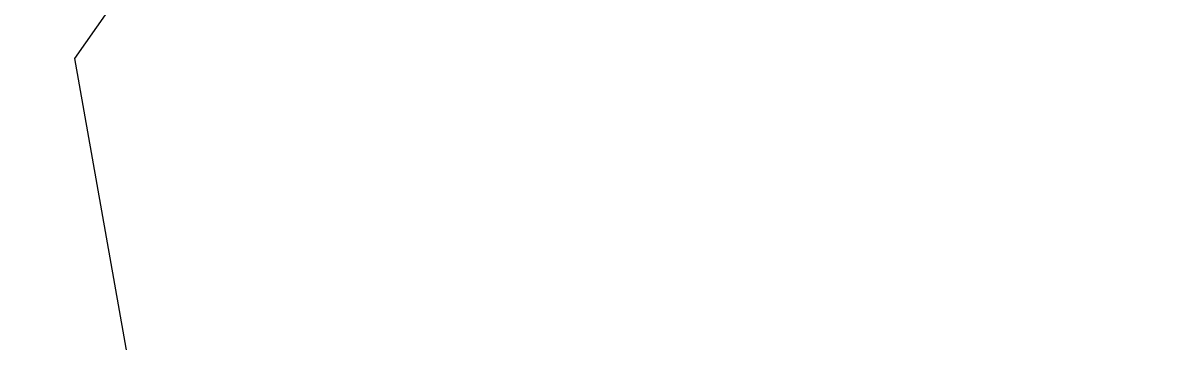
# Model space of a CAD drawing. Header units: millimetres. Extents: x -8428662 to 9409114, y 0 to 249028.
# Drawn here: x 73312.67 to 73329.96, y 105979.52 to 105984.32 of the extents above; entities that cross this region are included whole.
import ezdxf
from ezdxf import colors
from ezdxf.entities.mleader import LeaderData, LeaderLine
from ezdxf.math import Vec2, Vec3

# ---------------------------------------------------------------- set-up
doc = ezdxf.new("R2010")
doc.units = ezdxf.units.MM
doc.header["$MEASUREMENT"] = 0
doc.layers.get('0').update_dxf_attribs({"color": 250, "lineweight": 9})
for name, color, linetype, lineweight in [('АР_Отметки', 250, 'Continuous', 15), ('АР_Размеры', 175, 'Continuous', 9), ('АР_Сущ Несущая стена', 216, 'Continuous', 30)]:
    doc.layers.add(name, color=color, linetype=linetype, lineweight=lineweight)
doc.styles.add('ISOCPEUR', font='isocpeur.ttf', dxfattribs={"width": 0.7})

# ---------------------------------------------------------------- blocks, each defined once
blk = doc.blocks.new('_DotSmall')
at = {"color": 0, "linetype": 'ByBlock', "const_width": 0.5}
blk.add_lwpolyline([(-0.0625, 0, 1), (0.0625, 0, 1)], format="xyb", close=True, dxfattribs=at)

msp = doc.modelspace()

# ---------------------------------------------------------------- linework, layer by layer
at = {"layer": 'АР_Размеры', "color": 5, "lineweight": 0, "ltscale": 100, "transparency": 33554687}
msp.add_lwpolyline([(73318.642, 105954.495), (73313.45, 105983.788), (73314.241, 105984.918), (73336.98, 105988.949), (73338.111, 105988.159), (73338.813, 105984.197), (73337.895, 105983.787), (73337.612, 105983.984), (73333.05, 105983.176), (73332.951, 105983.034), (73330.848, 105980.928), (73330.461, 105979.621), (73331.503, 105973.739)], dxfattribs=at)
msp.add_lwpolyline([(73318.642, 105954.495), (73313.45, 105983.788), (73314.241, 105984.918), (73336.98, 105988.949), (73338.111, 105988.159), (73338.813, 105984.197), (73337.895, 105983.787), (73337.612, 105983.984), (73333.05, 105983.176), (73332.951, 105983.034), (73330.848, 105980.928), (73330.461, 105979.621), (73331.503, 105973.739)], dxfattribs=at)
msp.add_lwpolyline([(73318.642, 105954.495), (73313.45, 105983.788), (73314.241, 105984.918), (73336.98, 105988.949), (73338.111, 105988.159), (73338.813, 105984.197), (73337.895, 105983.787), (73337.612, 105983.984), (73333.05, 105983.176), (73332.951, 105983.034), (73330.848, 105980.928), (73330.461, 105979.621), (73331.503, 105973.739)], dxfattribs=at)
msp.add_lwpolyline([(73318.642, 105954.495), (73313.45, 105983.788), (73314.241, 105984.918), (73336.98, 105988.949), (73338.111, 105988.159), (73338.813, 105984.197), (73337.895, 105983.787), (73337.612, 105983.984), (73333.05, 105983.176), (73332.951, 105983.034), (73330.848, 105980.928), (73330.461, 105979.621), (73331.503, 105973.739)], dxfattribs=at)
msp.add_lwpolyline([(73318.642, 105954.495), (73313.45, 105983.788), (73314.241, 105984.918), (73336.98, 105988.949), (73338.111, 105988.159), (73338.813, 105984.197), (73337.895, 105983.787), (73337.612, 105983.984), (73333.05, 105983.176), (73332.951, 105983.034), (73330.848, 105980.928), (73330.461, 105979.621), (73331.503, 105973.739)], dxfattribs=at)
msp.add_lwpolyline([(73318.642, 105954.495), (73313.45, 105983.788), (73314.241, 105984.918), (73336.98, 105988.949), (73338.111, 105988.159), (73338.813, 105984.197), (73337.895, 105983.787), (73337.612, 105983.984), (73333.05, 105983.176), (73332.951, 105983.034), (73330.848, 105980.928), (73330.461, 105979.621), (73331.503, 105973.739)], dxfattribs=at)
msp.add_lwpolyline([(73318.642, 105954.495), (73313.45, 105983.788), (73314.241, 105984.918), (73336.98, 105988.949), (73338.111, 105988.159), (73338.813, 105984.197), (73337.895, 105983.787), (73337.612, 105983.984), (73333.05, 105983.176), (73332.951, 105983.034), (73330.848, 105980.928), (73330.461, 105979.621), (73331.503, 105973.739)], dxfattribs=at)
msp.add_lwpolyline([(73318.642, 105954.495), (73313.45, 105983.788), (73314.241, 105984.918), (73336.98, 105988.949), (73338.111, 105988.159), (73338.813, 105984.197), (73337.895, 105983.787), (73337.612, 105983.984), (73333.05, 105983.176), (73332.951, 105983.034), (73330.848, 105980.928), (73330.461, 105979.621), (73331.503, 105973.739)], dxfattribs=at)
msp.add_lwpolyline([(73318.642, 105954.495), (73313.45, 105983.788), (73314.241, 105984.918), (73336.98, 105988.949), (73338.111, 105988.159), (73338.813, 105984.197), (73337.895, 105983.787), (73337.612, 105983.984), (73333.05, 105983.176), (73332.951, 105983.034), (73330.848, 105980.928), (73330.461, 105979.621), (73331.503, 105973.739)], dxfattribs=at)
msp.add_lwpolyline([(73318.642, 105954.495), (73313.45, 105983.788), (73314.241, 105984.918), (73336.98, 105988.949), (73338.111, 105988.159), (73338.813, 105984.197), (73337.895, 105983.787), (73337.612, 105983.984), (73333.05, 105983.176), (73332.951, 105983.034), (73330.848, 105980.928), (73330.461, 105979.621), (73331.503, 105973.739)], dxfattribs=at)
msp.add_lwpolyline([(73318.642, 105954.495), (73313.45, 105983.788), (73314.241, 105984.918), (73336.98, 105988.949), (73338.111, 105988.159), (73338.813, 105984.197), (73337.895, 105983.787), (73337.612, 105983.984), (73333.05, 105983.176), (73332.951, 105983.034), (73330.848, 105980.928), (73330.461, 105979.621), (73331.503, 105973.739)], dxfattribs=at)
msp.add_lwpolyline([(73318.642, 105954.495), (73313.45, 105983.788), (73314.241, 105984.918), (73336.98, 105988.949), (73338.111, 105988.159), (73338.813, 105984.197), (73337.895, 105983.787), (73337.612, 105983.984), (73333.05, 105983.176), (73332.951, 105983.034), (73330.848, 105980.928), (73330.461, 105979.621), (73331.503, 105973.739)], dxfattribs=at)
msp.add_lwpolyline([(73318.642, 105954.495), (73313.45, 105983.788), (73314.241, 105984.918), (73336.98, 105988.949), (73338.111, 105988.159), (73338.813, 105984.197), (73337.895, 105983.787), (73337.612, 105983.984), (73333.05, 105983.176), (73332.951, 105983.034), (73330.848, 105980.928), (73330.461, 105979.621), (73331.503, 105973.739)], dxfattribs=at)
msp.add_lwpolyline([(73318.642, 105954.495), (73313.45, 105983.788), (73314.241, 105984.918), (73336.98, 105988.949), (73338.111, 105988.159), (73338.813, 105984.197), (73337.895, 105983.787), (73337.612, 105983.984), (73333.05, 105983.176), (73332.951, 105983.034), (73330.848, 105980.928), (73330.461, 105979.621), (73331.503, 105973.739)], dxfattribs=at)
msp.add_lwpolyline([(73318.642, 105954.495), (73313.45, 105983.788), (73314.241, 105984.918), (73336.98, 105988.949), (73338.111, 105988.159), (73338.813, 105984.197), (73337.895, 105983.787), (73337.612, 105983.984), (73333.05, 105983.176), (73332.951, 105983.034), (73330.848, 105980.928), (73330.461, 105979.621), (73331.503, 105973.739)], dxfattribs=at)
msp.add_lwpolyline([(73318.642, 105954.495), (73313.45, 105983.788), (73314.241, 105984.918), (73336.98, 105988.949), (73338.111, 105988.159), (73338.813, 105984.197), (73337.895, 105983.787), (73337.612, 105983.984), (73333.05, 105983.176), (73332.951, 105983.034), (73330.848, 105980.928), (73330.461, 105979.621), (73331.503, 105973.739)], dxfattribs=at)
msp.add_lwpolyline([(73318.642, 105954.495), (73313.45, 105983.788), (73314.241, 105984.918), (73336.98, 105988.949), (73338.111, 105988.159), (73338.813, 105984.197), (73337.895, 105983.787), (73337.612, 105983.984), (73333.05, 105983.176), (73332.951, 105983.034), (73330.848, 105980.928), (73330.461, 105979.621), (73331.503, 105973.739)], dxfattribs=at)
msp.add_lwpolyline([(73318.642, 105954.495), (73313.45, 105983.788), (73314.241, 105984.918), (73336.98, 105988.949), (73338.111, 105988.159), (73338.813, 105984.197), (73337.895, 105983.787), (73337.612, 105983.984), (73333.05, 105983.176), (73332.951, 105983.034), (73330.848, 105980.928), (73330.461, 105979.621), (73331.503, 105973.739)], dxfattribs=at)
msp.add_lwpolyline([(73318.642, 105954.495), (73313.45, 105983.788), (73314.241, 105984.918), (73336.98, 105988.949), (73338.111, 105988.159), (73338.813, 105984.197), (73337.895, 105983.787), (73337.612, 105983.984), (73333.05, 105983.176), (73332.951, 105983.034), (73330.848, 105980.928), (73330.461, 105979.621), (73331.503, 105973.739)], dxfattribs=at)
msp.add_lwpolyline([(73318.642, 105954.495), (73313.45, 105983.788), (73314.241, 105984.918), (73336.98, 105988.949), (73338.111, 105988.159), (73338.813, 105984.197), (73337.895, 105983.787), (73337.612, 105983.984), (73333.05, 105983.176), (73332.951, 105983.034), (73330.848, 105980.928), (73330.461, 105979.621), (73331.503, 105973.739)], dxfattribs=at)
msp.add_lwpolyline([(73318.642, 105954.495), (73313.45, 105983.788), (73314.241, 105984.918), (73336.98, 105988.949), (73338.111, 105988.159), (73338.813, 105984.197), (73337.895, 105983.787), (73337.612, 105983.984), (73333.05, 105983.176), (73332.951, 105983.034), (73330.848, 105980.928), (73330.461, 105979.621), (73331.503, 105973.739)], dxfattribs=at)
msp.add_lwpolyline([(73318.642, 105954.495), (73313.45, 105983.788), (73314.241, 105984.918), (73336.98, 105988.949), (73338.111, 105988.159), (73338.813, 105984.197), (73337.895, 105983.787), (73337.612, 105983.984), (73333.05, 105983.176), (73332.951, 105983.034), (73330.848, 105980.928), (73330.461, 105979.621), (73331.503, 105973.739)], dxfattribs=at)
msp.add_lwpolyline([(73318.642, 105954.495), (73313.45, 105983.788), (73314.241, 105984.918), (73336.98, 105988.949), (73338.111, 105988.159), (73338.813, 105984.197), (73337.895, 105983.787), (73337.612, 105983.984), (73333.05, 105983.176), (73332.951, 105983.034), (73330.848, 105980.928), (73330.461, 105979.621), (73331.503, 105973.739)], dxfattribs=at)
msp.add_lwpolyline([(73318.642, 105954.495), (73313.45, 105983.788), (73314.241, 105984.918), (73336.98, 105988.949), (73338.111, 105988.159), (73338.813, 105984.197), (73337.895, 105983.787), (73337.612, 105983.984), (73333.05, 105983.176), (73332.951, 105983.034), (73330.848, 105980.928), (73330.461, 105979.621), (73331.503, 105973.739)], dxfattribs=at)
msp.add_lwpolyline([(73318.642, 105954.495), (73313.45, 105983.788), (73314.241, 105984.918), (73336.98, 105988.949), (73338.111, 105988.159), (73338.813, 105984.197), (73337.895, 105983.787), (73337.612, 105983.984), (73333.05, 105983.176), (73332.951, 105983.034), (73330.848, 105980.928), (73330.461, 105979.621), (73331.503, 105973.739)], dxfattribs=at)
msp.add_lwpolyline([(73318.642, 105954.495), (73313.45, 105983.788), (73314.241, 105984.918), (73336.98, 105988.949), (73338.111, 105988.159), (73338.813, 105984.197), (73337.895, 105983.787), (73337.612, 105983.984), (73333.05, 105983.176), (73332.951, 105983.034), (73330.848, 105980.928), (73330.461, 105979.621), (73331.503, 105973.739)], dxfattribs=at)
msp.add_lwpolyline([(73318.642, 105954.495), (73313.45, 105983.788), (73314.241, 105984.918), (73336.98, 105988.949), (73338.111, 105988.159), (73338.813, 105984.197), (73337.895, 105983.787), (73337.612, 105983.984), (73333.05, 105983.176), (73332.951, 105983.034), (73330.848, 105980.928), (73330.461, 105979.621), (73331.503, 105973.739)], dxfattribs=at)
msp.add_lwpolyline([(73318.642, 105954.495), (73313.45, 105983.788), (73314.241, 105984.918), (73336.98, 105988.949), (73338.111, 105988.159), (73338.813, 105984.197), (73337.895, 105983.787), (73337.612, 105983.984), (73333.05, 105983.176), (73332.951, 105983.034), (73330.848, 105980.928), (73330.461, 105979.621), (73331.503, 105973.739)], dxfattribs=at)
msp.add_lwpolyline([(73318.642, 105954.495), (73313.45, 105983.788), (73314.241, 105984.918), (73336.98, 105988.949), (73338.111, 105988.159), (73338.813, 105984.197), (73337.895, 105983.787), (73337.612, 105983.984), (73333.05, 105983.176), (73332.951, 105983.034), (73330.848, 105980.928), (73330.461, 105979.621), (73331.503, 105973.739)], dxfattribs=at)
msp.add_lwpolyline([(73318.642, 105954.495), (73313.45, 105983.788), (73314.241, 105984.918), (73336.98, 105988.949), (73338.111, 105988.159), (73338.813, 105984.197), (73337.895, 105983.787), (73337.612, 105983.984), (73333.05, 105983.176), (73332.951, 105983.034), (73330.848, 105980.928), (73330.461, 105979.621), (73331.503, 105973.739)], dxfattribs=at)
msp.add_lwpolyline([(73318.642, 105954.495), (73313.45, 105983.788), (73314.241, 105984.918), (73336.98, 105988.949), (73338.111, 105988.159), (73338.813, 105984.197), (73337.895, 105983.787), (73337.612, 105983.984), (73333.05, 105983.176), (73332.951, 105983.034), (73330.848, 105980.928), (73330.461, 105979.621), (73331.503, 105973.739)], dxfattribs=at)
msp.add_lwpolyline([(73318.642, 105954.495), (73313.45, 105983.788), (73314.241, 105984.918), (73336.98, 105988.949), (73338.111, 105988.159), (73338.813, 105984.197), (73337.895, 105983.787), (73337.612, 105983.984), (73333.05, 105983.176), (73332.951, 105983.034), (73330.848, 105980.928), (73330.461, 105979.621), (73331.503, 105973.739)], dxfattribs=at)
msp.add_lwpolyline([(73318.642, 105954.495), (73313.45, 105983.788), (73314.241, 105984.918), (73336.98, 105988.949), (73338.111, 105988.159), (73338.813, 105984.197), (73337.895, 105983.787), (73337.612, 105983.984), (73333.05, 105983.176), (73332.951, 105983.034), (73330.848, 105980.928), (73330.461, 105979.621), (73331.503, 105973.739)], dxfattribs=at)
msp.add_lwpolyline([(73318.642, 105954.495), (73313.45, 105983.788), (73314.241, 105984.918), (73336.98, 105988.949), (73338.111, 105988.159), (73338.813, 105984.197), (73337.895, 105983.787), (73337.612, 105983.984), (73333.05, 105983.176), (73332.951, 105983.034), (73330.848, 105980.928), (73330.461, 105979.621), (73331.503, 105973.739)], dxfattribs=at)
msp.add_lwpolyline([(73318.642, 105954.495), (73313.45, 105983.788), (73314.241, 105984.918), (73336.98, 105988.949), (73338.111, 105988.159), (73338.813, 105984.197), (73337.895, 105983.787), (73337.612, 105983.984), (73333.05, 105983.176), (73332.951, 105983.034), (73330.848, 105980.928), (73330.461, 105979.621), (73331.503, 105973.739)], dxfattribs=at)
msp.add_lwpolyline([(73318.642, 105954.495), (73313.45, 105983.788), (73314.241, 105984.918), (73336.98, 105988.949), (73338.111, 105988.159), (73338.813, 105984.197), (73337.895, 105983.787), (73337.612, 105983.984), (73333.05, 105983.176), (73332.951, 105983.034), (73330.848, 105980.928), (73330.461, 105979.621), (73331.503, 105973.739)], dxfattribs=at)
msp.add_lwpolyline([(73318.642, 105954.495), (73313.45, 105983.788), (73314.241, 105984.918), (73336.98, 105988.949), (73338.111, 105988.159), (73338.813, 105984.197), (73337.895, 105983.787), (73337.612, 105983.984), (73333.05, 105983.176), (73332.951, 105983.034), (73330.848, 105980.928), (73330.461, 105979.621), (73331.503, 105973.739)], dxfattribs=at)
msp.add_lwpolyline([(73318.642, 105954.495), (73313.45, 105983.788), (73314.241, 105984.918), (73336.98, 105988.949), (73338.111, 105988.159), (73338.813, 105984.197), (73337.895, 105983.787), (73337.612, 105983.984), (73333.05, 105983.176), (73332.951, 105983.034), (73330.848, 105980.928), (73330.461, 105979.621), (73331.503, 105973.739)], dxfattribs=at)
msp.add_lwpolyline([(73318.642, 105954.495), (73313.45, 105983.788), (73314.241, 105984.918), (73336.98, 105988.949), (73338.111, 105988.159), (73338.813, 105984.197), (73337.895, 105983.787), (73337.612, 105983.984), (73333.05, 105983.176), (73332.951, 105983.034), (73330.848, 105980.928), (73330.461, 105979.621), (73331.503, 105973.739)], dxfattribs=at)
msp.add_lwpolyline([(73318.642, 105954.495), (73313.45, 105983.788), (73314.241, 105984.918), (73336.98, 105988.949), (73338.111, 105988.159), (73338.813, 105984.197), (73337.895, 105983.787), (73337.612, 105983.984), (73333.05, 105983.176), (73332.951, 105983.034), (73330.848, 105980.928), (73330.461, 105979.621), (73331.503, 105973.739)], dxfattribs=at)
msp.add_lwpolyline([(73318.642, 105954.495), (73313.45, 105983.788), (73314.241, 105984.918), (73336.98, 105988.949), (73338.111, 105988.159), (73338.813, 105984.197), (73337.895, 105983.787), (73337.612, 105983.984), (73333.05, 105983.176), (73332.951, 105983.034), (73330.848, 105980.928), (73330.461, 105979.621), (73331.503, 105973.739)], dxfattribs=at)
msp.add_lwpolyline([(73318.642, 105954.495), (73313.45, 105983.788), (73314.241, 105984.918), (73336.98, 105988.949), (73338.111, 105988.159), (73338.813, 105984.197), (73337.895, 105983.787), (73337.612, 105983.984), (73333.05, 105983.176), (73332.951, 105983.034), (73330.848, 105980.928), (73330.461, 105979.621), (73331.503, 105973.739)], dxfattribs=at)
msp.add_lwpolyline([(73318.642, 105954.495), (73313.45, 105983.788), (73314.241, 105984.918), (73336.98, 105988.949), (73338.111, 105988.159), (73338.813, 105984.197), (73337.895, 105983.787), (73337.612, 105983.984), (73333.05, 105983.176), (73332.951, 105983.034), (73330.848, 105980.928), (73330.461, 105979.621), (73331.503, 105973.739)], dxfattribs=at)
msp.add_lwpolyline([(73318.642, 105954.495), (73313.45, 105983.788), (73314.241, 105984.918), (73336.98, 105988.949), (73338.111, 105988.159), (73338.813, 105984.197), (73337.895, 105983.787), (73337.612, 105983.984), (73333.05, 105983.176), (73332.951, 105983.034), (73330.848, 105980.928), (73330.461, 105979.621), (73331.503, 105973.739)], dxfattribs=at)
msp.add_lwpolyline([(73318.642, 105954.495), (73313.45, 105983.788), (73314.241, 105984.918), (73336.98, 105988.949), (73338.111, 105988.159), (73338.813, 105984.197), (73337.895, 105983.787), (73337.612, 105983.984), (73333.05, 105983.176), (73332.951, 105983.034), (73330.848, 105980.928), (73330.461, 105979.621), (73331.503, 105973.739)], dxfattribs=at)
msp.add_lwpolyline([(73318.642, 105954.495), (73313.45, 105983.788), (73314.241, 105984.918), (73336.98, 105988.949), (73338.111, 105988.159), (73338.813, 105984.197), (73337.895, 105983.787), (73337.612, 105983.984), (73333.05, 105983.176), (73332.951, 105983.034), (73330.848, 105980.928), (73330.461, 105979.621), (73331.503, 105973.739)], dxfattribs=at)
msp.add_lwpolyline([(73318.642, 105954.495), (73313.45, 105983.788), (73314.241, 105984.918), (73336.98, 105988.949), (73338.111, 105988.159), (73338.813, 105984.197), (73337.895, 105983.787), (73337.612, 105983.984), (73333.05, 105983.176), (73332.951, 105983.034), (73330.848, 105980.928), (73330.461, 105979.621), (73331.503, 105973.739)], dxfattribs=at)
msp.add_lwpolyline([(73318.642, 105954.495), (73313.45, 105983.788), (73314.241, 105984.918), (73336.98, 105988.949), (73338.111, 105988.159), (73338.813, 105984.197), (73337.895, 105983.787), (73337.612, 105983.984), (73333.05, 105983.176), (73332.951, 105983.034), (73330.848, 105980.928), (73330.461, 105979.621), (73331.503, 105973.739)], dxfattribs=at)
msp.add_lwpolyline([(73318.642, 105954.495), (73313.45, 105983.788), (73314.241, 105984.918), (73336.98, 105988.949), (73338.111, 105988.159), (73338.813, 105984.197), (73337.895, 105983.787), (73337.612, 105983.984), (73333.05, 105983.176), (73332.951, 105983.034), (73330.848, 105980.928), (73330.461, 105979.621), (73331.503, 105973.739)], dxfattribs=at)
msp.add_lwpolyline([(73318.642, 105954.495), (73313.45, 105983.788), (73314.241, 105984.918), (73336.98, 105988.949), (73338.111, 105988.159), (73338.813, 105984.197), (73337.895, 105983.787), (73337.612, 105983.984), (73333.05, 105983.176), (73332.951, 105983.034), (73330.848, 105980.928), (73330.461, 105979.621), (73331.503, 105973.739)], dxfattribs=at)
msp.add_lwpolyline([(73318.642, 105954.495), (73313.45, 105983.788), (73314.241, 105984.918), (73336.98, 105988.949), (73338.111, 105988.159), (73338.813, 105984.197), (73337.895, 105983.787), (73337.612, 105983.984), (73333.05, 105983.176), (73332.951, 105983.034), (73330.848, 105980.928), (73330.461, 105979.621), (73331.503, 105973.739)], dxfattribs=at)
msp.add_lwpolyline([(73318.642, 105954.495), (73313.45, 105983.788), (73314.241, 105984.918), (73336.98, 105988.949), (73338.111, 105988.159), (73338.813, 105984.197), (73337.895, 105983.787), (73337.612, 105983.984), (73333.05, 105983.176), (73332.951, 105983.034), (73330.848, 105980.928), (73330.461, 105979.621), (73331.503, 105973.739)], dxfattribs=at)
msp.add_lwpolyline([(73318.642, 105954.495), (73313.45, 105983.788), (73314.241, 105984.918), (73336.98, 105988.949), (73338.111, 105988.159), (73338.813, 105984.197), (73337.895, 105983.787), (73337.612, 105983.984), (73333.05, 105983.176), (73332.951, 105983.034), (73330.848, 105980.928), (73330.461, 105979.621), (73331.503, 105973.739)], dxfattribs=at)
msp.add_lwpolyline([(73318.642, 105954.495), (73313.45, 105983.788), (73314.241, 105984.918), (73336.98, 105988.949), (73338.111, 105988.159), (73338.813, 105984.197), (73337.895, 105983.787), (73337.612, 105983.984), (73333.05, 105983.176), (73332.951, 105983.034), (73330.848, 105980.928), (73330.461, 105979.621), (73331.503, 105973.739)], dxfattribs=at)
msp.add_lwpolyline([(73318.642, 105954.495), (73313.45, 105983.788), (73314.241, 105984.918), (73336.98, 105988.949), (73338.111, 105988.159), (73338.813, 105984.197), (73337.895, 105983.787), (73337.612, 105983.984), (73333.05, 105983.176), (73332.951, 105983.034), (73330.848, 105980.928), (73330.461, 105979.621), (73331.503, 105973.739)], dxfattribs=at)
msp.add_lwpolyline([(73318.642, 105954.495), (73313.45, 105983.788), (73314.241, 105984.918), (73336.98, 105988.949), (73338.111, 105988.159), (73338.813, 105984.197), (73337.895, 105983.787), (73337.612, 105983.984), (73333.05, 105983.176), (73332.951, 105983.034), (73330.848, 105980.928), (73330.461, 105979.621), (73331.503, 105973.739)], dxfattribs=at)
msp.add_lwpolyline([(73318.642, 105954.495), (73313.45, 105983.788), (73314.241, 105984.918), (73336.98, 105988.949), (73338.111, 105988.159), (73338.813, 105984.197), (73337.895, 105983.787), (73337.612, 105983.984), (73333.05, 105983.176), (73332.951, 105983.034), (73330.848, 105980.928), (73330.461, 105979.621), (73331.503, 105973.739)], dxfattribs=at)
msp.add_lwpolyline([(73318.642, 105954.495), (73313.45, 105983.788), (73314.241, 105984.918), (73336.98, 105988.949), (73338.111, 105988.159), (73338.813, 105984.197), (73337.895, 105983.787), (73337.612, 105983.984), (73333.05, 105983.176), (73332.951, 105983.034), (73330.848, 105980.928), (73330.461, 105979.621), (73331.503, 105973.739)], dxfattribs=at)
msp.add_lwpolyline([(73318.642, 105954.495), (73313.45, 105983.788), (73314.241, 105984.918), (73336.98, 105988.949), (73338.111, 105988.159), (73338.813, 105984.197), (73337.895, 105983.787), (73337.612, 105983.984), (73333.05, 105983.176), (73332.951, 105983.034), (73330.848, 105980.928), (73330.461, 105979.621), (73331.503, 105973.739)], dxfattribs=at)
msp.add_lwpolyline([(73318.642, 105954.495), (73313.45, 105983.788), (73314.241, 105984.918), (73336.98, 105988.949), (73338.111, 105988.159), (73338.813, 105984.197), (73337.895, 105983.787), (73337.612, 105983.984), (73333.05, 105983.176), (73332.951, 105983.034), (73330.848, 105980.928), (73330.461, 105979.621), (73331.503, 105973.739)], dxfattribs=at)
msp.add_lwpolyline([(73318.642, 105954.495), (73313.45, 105983.788), (73314.241, 105984.918), (73336.98, 105988.949), (73338.111, 105988.159), (73338.813, 105984.197), (73337.895, 105983.787), (73337.612, 105983.984), (73333.05, 105983.176), (73332.951, 105983.034), (73330.848, 105980.928), (73330.461, 105979.621), (73331.503, 105973.739)], dxfattribs=at)
msp.add_lwpolyline([(73318.642, 105954.495), (73313.45, 105983.788), (73314.241, 105984.918), (73336.98, 105988.949), (73338.111, 105988.159), (73338.813, 105984.197), (73337.895, 105983.787), (73337.612, 105983.984), (73333.05, 105983.176), (73332.951, 105983.034), (73330.848, 105980.928), (73330.461, 105979.621), (73331.503, 105973.739)], dxfattribs=at)
msp.add_lwpolyline([(73318.642, 105954.495), (73313.45, 105983.788), (73314.241, 105984.918), (73336.98, 105988.949), (73338.111, 105988.159), (73338.813, 105984.197), (73337.895, 105983.787), (73337.612, 105983.984), (73333.05, 105983.176), (73332.951, 105983.034), (73330.848, 105980.928), (73330.461, 105979.621), (73331.503, 105973.739)], dxfattribs=at)
msp.add_lwpolyline([(73318.642, 105954.495), (73313.45, 105983.788), (73314.241, 105984.918), (73336.98, 105988.949), (73338.111, 105988.159), (73338.813, 105984.197), (73337.895, 105983.787), (73337.612, 105983.984), (73333.05, 105983.176), (73332.951, 105983.034), (73330.848, 105980.928), (73330.461, 105979.621), (73331.503, 105973.739)], dxfattribs=at)
msp.add_lwpolyline([(73318.642, 105954.495), (73313.45, 105983.788), (73314.241, 105984.918), (73336.98, 105988.949), (73338.111, 105988.159), (73338.813, 105984.197), (73337.895, 105983.787), (73337.612, 105983.984), (73333.05, 105983.176), (73332.951, 105983.034), (73330.848, 105980.928), (73330.461, 105979.621), (73331.503, 105973.739)], dxfattribs=at)
msp.add_lwpolyline([(73318.642, 105954.495), (73313.45, 105983.788), (73314.241, 105984.918), (73336.98, 105988.949), (73338.111, 105988.159), (73338.813, 105984.197), (73337.895, 105983.787), (73337.612, 105983.984), (73333.05, 105983.176), (73332.951, 105983.034), (73330.848, 105980.928), (73330.461, 105979.621), (73331.503, 105973.739)], dxfattribs=at)
msp.add_lwpolyline([(73318.642, 105954.495), (73313.45, 105983.788), (73314.241, 105984.918), (73336.98, 105988.949), (73338.111, 105988.159), (73338.813, 105984.197), (73337.895, 105983.787), (73337.612, 105983.984), (73333.05, 105983.176), (73332.951, 105983.034), (73330.848, 105980.928), (73330.461, 105979.621), (73331.503, 105973.739)], dxfattribs=at)
msp.add_lwpolyline([(73318.642, 105954.495), (73313.45, 105983.788), (73314.241, 105984.918), (73336.98, 105988.949), (73338.111, 105988.159), (73338.813, 105984.197), (73337.895, 105983.787), (73337.612, 105983.984), (73333.05, 105983.176), (73332.951, 105983.034), (73330.848, 105980.928), (73330.461, 105979.621), (73331.503, 105973.739)], dxfattribs=at)
msp.add_lwpolyline([(73318.642, 105954.495), (73313.45, 105983.788), (73314.241, 105984.918), (73336.98, 105988.949), (73338.111, 105988.159), (73338.813, 105984.197), (73337.895, 105983.787), (73337.612, 105983.984), (73333.05, 105983.176), (73332.951, 105983.034), (73330.848, 105980.928), (73330.461, 105979.621), (73331.503, 105973.739)], dxfattribs=at)
msp.add_lwpolyline([(73318.642, 105954.495), (73313.45, 105983.788), (73314.241, 105984.918), (73336.98, 105988.949), (73338.111, 105988.159), (73338.813, 105984.197), (73337.895, 105983.787), (73337.612, 105983.984), (73333.05, 105983.176), (73332.951, 105983.034), (73330.848, 105980.928), (73330.461, 105979.621), (73331.503, 105973.739)], dxfattribs=at)
msp.add_lwpolyline([(73318.642, 105954.495), (73313.45, 105983.788), (73314.241, 105984.918), (73336.98, 105988.949), (73338.111, 105988.159), (73338.813, 105984.197), (73337.895, 105983.787), (73337.612, 105983.984), (73333.05, 105983.176), (73332.951, 105983.034), (73330.848, 105980.928), (73330.461, 105979.621), (73331.503, 105973.739)], dxfattribs=at)
msp.add_lwpolyline([(73318.642, 105954.495), (73313.45, 105983.788), (73314.241, 105984.918), (73336.98, 105988.949), (73338.111, 105988.159), (73338.813, 105984.197), (73337.895, 105983.787), (73337.612, 105983.984), (73333.05, 105983.176), (73332.951, 105983.034), (73330.848, 105980.928), (73330.461, 105979.621), (73331.503, 105973.739)], dxfattribs=at)
msp.add_lwpolyline([(73318.642, 105954.495), (73313.45, 105983.788), (73314.241, 105984.918), (73336.98, 105988.949), (73338.111, 105988.159), (73338.813, 105984.197), (73337.895, 105983.787), (73337.612, 105983.984), (73333.05, 105983.176), (73332.951, 105983.034), (73330.848, 105980.928), (73330.461, 105979.621), (73331.503, 105973.739)], dxfattribs=at)
msp.add_lwpolyline([(73318.642, 105954.495), (73313.45, 105983.788), (73314.241, 105984.918), (73336.98, 105988.949), (73338.111, 105988.159), (73338.813, 105984.197), (73337.895, 105983.787), (73337.612, 105983.984), (73333.05, 105983.176), (73332.951, 105983.034), (73330.848, 105980.928), (73330.461, 105979.621), (73331.503, 105973.739)], dxfattribs=at)
msp.add_lwpolyline([(73318.642, 105954.495), (73313.45, 105983.788), (73314.241, 105984.918), (73336.98, 105988.949), (73338.111, 105988.159), (73338.813, 105984.197), (73337.895, 105983.787), (73337.612, 105983.984), (73333.05, 105983.176), (73332.951, 105983.034), (73330.848, 105980.928), (73330.461, 105979.621), (73331.503, 105973.739)], dxfattribs=at)
msp.add_lwpolyline([(73318.642, 105954.495), (73313.45, 105983.788), (73314.241, 105984.918), (73336.98, 105988.949), (73338.111, 105988.159), (73338.813, 105984.197), (73337.895, 105983.787), (73337.612, 105983.984), (73333.05, 105983.176), (73332.951, 105983.034), (73330.848, 105980.928), (73330.461, 105979.621), (73331.503, 105973.739)], dxfattribs=at)
msp.add_lwpolyline([(73318.642, 105954.495), (73313.45, 105983.788), (73314.241, 105984.918), (73336.98, 105988.949), (73338.111, 105988.159), (73338.813, 105984.197), (73337.895, 105983.787), (73337.612, 105983.984), (73333.05, 105983.176), (73332.951, 105983.034), (73330.848, 105980.928), (73330.461, 105979.621), (73331.503, 105973.739)], dxfattribs=at)
msp.add_lwpolyline([(73318.642, 105954.495), (73313.45, 105983.788), (73314.241, 105984.918), (73336.98, 105988.949), (73338.111, 105988.159), (73338.813, 105984.197), (73337.895, 105983.787), (73337.612, 105983.984), (73333.05, 105983.176), (73332.951, 105983.034), (73330.848, 105980.928), (73330.461, 105979.621), (73331.503, 105973.739)], dxfattribs=at)
msp.add_lwpolyline([(73318.642, 105954.495), (73313.45, 105983.788), (73314.241, 105984.918), (73336.98, 105988.949), (73338.111, 105988.159), (73338.813, 105984.197), (73337.895, 105983.787), (73337.612, 105983.984), (73333.05, 105983.176), (73332.951, 105983.034), (73330.848, 105980.928), (73330.461, 105979.621), (73331.503, 105973.739)], dxfattribs=at)
msp.add_lwpolyline([(73318.642, 105954.495), (73313.45, 105983.788), (73314.241, 105984.918), (73336.98, 105988.949), (73338.111, 105988.159), (73338.813, 105984.197), (73337.895, 105983.787), (73337.612, 105983.984), (73333.05, 105983.176), (73332.951, 105983.034), (73330.848, 105980.928), (73330.461, 105979.621), (73331.503, 105973.739)], dxfattribs=at)
msp.add_lwpolyline([(73318.642, 105954.495), (73313.45, 105983.788), (73314.241, 105984.918), (73336.98, 105988.949), (73338.111, 105988.159), (73338.813, 105984.197), (73337.895, 105983.787), (73337.612, 105983.984), (73333.05, 105983.176), (73332.951, 105983.034), (73330.848, 105980.928), (73330.461, 105979.621), (73331.503, 105973.739)], dxfattribs=at)
msp.add_lwpolyline([(73318.642, 105954.495), (73313.45, 105983.788), (73314.241, 105984.918), (73336.98, 105988.949), (73338.111, 105988.159), (73338.813, 105984.197), (73337.895, 105983.787), (73337.612, 105983.984), (73333.05, 105983.176), (73332.951, 105983.034), (73330.848, 105980.928), (73330.461, 105979.621), (73331.503, 105973.739)], dxfattribs=at)
msp.add_lwpolyline([(73318.642, 105954.495), (73313.45, 105983.788), (73314.241, 105984.918), (73336.98, 105988.949), (73338.111, 105988.159), (73338.813, 105984.197), (73337.895, 105983.787), (73337.612, 105983.984), (73333.05, 105983.176), (73332.951, 105983.034), (73330.848, 105980.928), (73330.461, 105979.621), (73331.503, 105973.739)], dxfattribs=at)
msp.add_lwpolyline([(73318.642, 105954.495), (73313.45, 105983.788), (73314.241, 105984.918), (73336.98, 105988.949), (73338.111, 105988.159), (73338.813, 105984.197), (73337.895, 105983.787), (73337.612, 105983.984), (73333.05, 105983.176), (73332.951, 105983.034), (73330.848, 105980.928), (73330.461, 105979.621), (73331.503, 105973.739)], dxfattribs=at)
msp.add_lwpolyline([(73318.642, 105954.495), (73313.45, 105983.788), (73314.241, 105984.918), (73336.98, 105988.949), (73338.111, 105988.159), (73338.813, 105984.197), (73337.895, 105983.787), (73337.612, 105983.984), (73333.05, 105983.176), (73332.951, 105983.034), (73330.848, 105980.928), (73330.461, 105979.621), (73331.503, 105973.739)], dxfattribs=at)
msp.add_lwpolyline([(73318.642, 105954.495), (73313.45, 105983.788), (73314.241, 105984.918), (73336.98, 105988.949), (73338.111, 105988.159), (73338.813, 105984.197), (73337.895, 105983.787), (73337.612, 105983.984), (73333.05, 105983.176), (73332.951, 105983.034), (73330.848, 105980.928), (73330.461, 105979.621), (73331.503, 105973.739)], dxfattribs=at)
msp.add_lwpolyline([(73318.642, 105954.495), (73313.45, 105983.788), (73314.241, 105984.918), (73336.98, 105988.949), (73338.111, 105988.159), (73338.813, 105984.197), (73337.895, 105983.787), (73337.612, 105983.984), (73333.05, 105983.176), (73332.951, 105983.034), (73330.848, 105980.928), (73330.461, 105979.621), (73331.503, 105973.739)], dxfattribs=at)
msp.add_lwpolyline([(73318.642, 105954.495), (73313.45, 105983.788), (73314.241, 105984.918), (73336.98, 105988.949), (73338.111, 105988.159), (73338.813, 105984.197), (73337.895, 105983.787), (73337.612, 105983.984), (73333.05, 105983.176), (73332.951, 105983.034), (73330.848, 105980.928), (73330.461, 105979.621), (73331.503, 105973.739)], dxfattribs=at)
msp.add_lwpolyline([(73318.642, 105954.495), (73313.45, 105983.788), (73314.241, 105984.918), (73336.98, 105988.949), (73338.111, 105988.159), (73338.813, 105984.197), (73337.895, 105983.787), (73337.612, 105983.984), (73333.05, 105983.176), (73332.951, 105983.034), (73330.848, 105980.928), (73330.461, 105979.621), (73331.503, 105973.739)], dxfattribs=at)
msp.add_lwpolyline([(73318.642, 105954.495), (73313.45, 105983.788), (73314.241, 105984.918), (73336.98, 105988.949), (73338.111, 105988.159), (73338.813, 105984.197), (73337.895, 105983.787), (73337.612, 105983.984), (73333.05, 105983.176), (73332.951, 105983.034), (73330.848, 105980.928), (73330.461, 105979.621), (73331.503, 105973.739)], dxfattribs=at)
msp.add_lwpolyline([(73318.642, 105954.495), (73313.45, 105983.788), (73314.241, 105984.918), (73336.98, 105988.949), (73338.111, 105988.159), (73338.813, 105984.197), (73337.895, 105983.787), (73337.612, 105983.984), (73333.05, 105983.176), (73332.951, 105983.034), (73330.848, 105980.928), (73330.461, 105979.621), (73331.503, 105973.739)], dxfattribs=at)
msp.add_lwpolyline([(73318.642, 105954.495), (73313.45, 105983.788), (73314.241, 105984.918), (73336.98, 105988.949), (73338.111, 105988.159), (73338.813, 105984.197), (73337.895, 105983.787), (73337.612, 105983.984), (73333.05, 105983.176), (73332.951, 105983.034), (73330.848, 105980.928), (73330.461, 105979.621), (73331.503, 105973.739)], dxfattribs=at)
msp.add_lwpolyline([(73318.642, 105954.495), (73313.45, 105983.788), (73314.241, 105984.918), (73336.98, 105988.949), (73338.111, 105988.159), (73338.813, 105984.197), (73337.895, 105983.787), (73337.612, 105983.984), (73333.05, 105983.176), (73332.951, 105983.034), (73330.848, 105980.928), (73330.461, 105979.621), (73331.503, 105973.739)], dxfattribs=at)
msp.add_lwpolyline([(73318.642, 105954.495), (73313.45, 105983.788), (73314.241, 105984.918), (73336.98, 105988.949), (73338.111, 105988.159), (73338.813, 105984.197), (73337.895, 105983.787), (73337.612, 105983.984), (73333.05, 105983.176), (73332.951, 105983.034), (73330.848, 105980.928), (73330.461, 105979.621), (73331.503, 105973.739)], dxfattribs=at)
msp.add_lwpolyline([(73318.642, 105954.495), (73313.45, 105983.788), (73314.241, 105984.918), (73336.98, 105988.949), (73338.111, 105988.159), (73338.813, 105984.197), (73337.895, 105983.787), (73337.612, 105983.984), (73333.05, 105983.176), (73332.951, 105983.034), (73330.848, 105980.928), (73330.461, 105979.621), (73331.503, 105973.739)], dxfattribs=at)
msp.add_lwpolyline([(73318.642, 105954.495), (73313.45, 105983.788), (73314.241, 105984.918), (73336.98, 105988.949), (73338.111, 105988.159), (73338.813, 105984.197), (73337.895, 105983.787), (73337.612, 105983.984), (73333.05, 105983.176), (73332.951, 105983.034), (73330.848, 105980.928), (73330.461, 105979.621), (73331.503, 105973.739)], dxfattribs=at)
msp.add_lwpolyline([(73318.642, 105954.495), (73313.45, 105983.788), (73314.241, 105984.918), (73336.98, 105988.949), (73338.111, 105988.159), (73338.813, 105984.197), (73337.895, 105983.787), (73337.612, 105983.984), (73333.05, 105983.176), (73332.951, 105983.034), (73330.848, 105980.928), (73330.461, 105979.621), (73331.503, 105973.739)], dxfattribs=at)
msp.add_lwpolyline([(73318.642, 105954.495), (73313.45, 105983.788), (73314.241, 105984.918), (73336.98, 105988.949), (73338.111, 105988.159), (73338.813, 105984.197), (73337.895, 105983.787), (73337.612, 105983.984), (73333.05, 105983.176), (73332.951, 105983.034), (73330.848, 105980.928), (73330.461, 105979.621), (73331.503, 105973.739)], dxfattribs=at)
msp.add_lwpolyline([(73318.642, 105954.495), (73313.45, 105983.788), (73314.241, 105984.918), (73336.98, 105988.949), (73338.111, 105988.159), (73338.813, 105984.197), (73337.895, 105983.787), (73337.612, 105983.984), (73333.05, 105983.176), (73332.951, 105983.034), (73330.848, 105980.928), (73330.461, 105979.621), (73331.503, 105973.739)], dxfattribs=at)
msp.add_lwpolyline([(73318.642, 105954.495), (73313.45, 105983.788), (73314.241, 105984.918), (73336.98, 105988.949), (73338.111, 105988.159), (73338.813, 105984.197), (73337.895, 105983.787), (73337.612, 105983.984), (73333.05, 105983.176), (73332.951, 105983.034), (73330.848, 105980.928), (73330.461, 105979.621), (73331.503, 105973.739)], dxfattribs=at)
msp.add_lwpolyline([(73318.642, 105954.495), (73313.45, 105983.788), (73314.241, 105984.918), (73336.98, 105988.949), (73338.111, 105988.159), (73338.813, 105984.197), (73337.895, 105983.787), (73337.612, 105983.984), (73333.05, 105983.176), (73332.951, 105983.034), (73330.848, 105980.928), (73330.461, 105979.621), (73331.503, 105973.739)], dxfattribs=at)
msp.add_lwpolyline([(73318.642, 105954.495), (73313.45, 105983.788), (73314.241, 105984.918), (73336.98, 105988.949), (73338.111, 105988.159), (73338.813, 105984.197), (73337.895, 105983.787), (73337.612, 105983.984), (73333.05, 105983.176), (73332.951, 105983.034), (73330.848, 105980.928), (73330.461, 105979.621), (73331.503, 105973.739)], dxfattribs=at)
msp.add_lwpolyline([(73318.642, 105954.495), (73313.45, 105983.788), (73314.241, 105984.918), (73336.98, 105988.949), (73338.111, 105988.159), (73338.813, 105984.197), (73337.895, 105983.787), (73337.612, 105983.984), (73333.05, 105983.176), (73332.951, 105983.034), (73330.848, 105980.928), (73330.461, 105979.621), (73331.503, 105973.739)], dxfattribs=at)
msp.add_lwpolyline([(73318.642, 105954.495), (73313.45, 105983.788), (73314.241, 105984.918), (73336.98, 105988.949), (73338.111, 105988.159), (73338.813, 105984.197), (73337.895, 105983.787), (73337.612, 105983.984), (73333.05, 105983.176), (73332.951, 105983.034), (73330.848, 105980.928), (73330.461, 105979.621), (73331.503, 105973.739)], dxfattribs=at)
msp.add_lwpolyline([(73318.642, 105954.495), (73313.45, 105983.788), (73314.241, 105984.918), (73336.98, 105988.949), (73338.111, 105988.159), (73338.813, 105984.197), (73337.895, 105983.787), (73337.612, 105983.984), (73333.05, 105983.176), (73332.951, 105983.034), (73330.848, 105980.928), (73330.461, 105979.621), (73331.503, 105973.739)], dxfattribs=at)
msp.add_lwpolyline([(73318.642, 105954.495), (73313.45, 105983.788), (73314.241, 105984.918), (73336.98, 105988.949), (73338.111, 105988.159), (73338.813, 105984.197), (73337.895, 105983.787), (73337.612, 105983.984), (73333.05, 105983.176), (73332.951, 105983.034), (73330.848, 105980.928), (73330.461, 105979.621), (73331.503, 105973.739)], dxfattribs=at)
msp.add_lwpolyline([(73318.642, 105954.495), (73313.45, 105983.788), (73314.241, 105984.918), (73336.98, 105988.949), (73338.111, 105988.159), (73338.813, 105984.197), (73337.895, 105983.787), (73337.612, 105983.984), (73333.05, 105983.176), (73332.951, 105983.034), (73330.848, 105980.928), (73330.461, 105979.621), (73331.503, 105973.739)], dxfattribs=at)
msp.add_lwpolyline([(73318.642, 105954.495), (73313.45, 105983.788), (73314.241, 105984.918), (73336.98, 105988.949), (73338.111, 105988.159), (73338.813, 105984.197), (73337.895, 105983.787), (73337.612, 105983.984), (73333.05, 105983.176), (73332.951, 105983.034), (73330.848, 105980.928), (73330.461, 105979.621), (73331.503, 105973.739)], dxfattribs=at)
msp.add_lwpolyline([(73318.642, 105954.495), (73313.45, 105983.788), (73314.241, 105984.918), (73336.98, 105988.949), (73338.111, 105988.159), (73338.813, 105984.197), (73337.895, 105983.787), (73337.612, 105983.984), (73333.05, 105983.176), (73332.951, 105983.034), (73330.848, 105980.928), (73330.461, 105979.621), (73331.503, 105973.739)], dxfattribs=at)
msp.add_lwpolyline([(73318.642, 105954.495), (73313.45, 105983.788), (73314.241, 105984.918), (73336.98, 105988.949), (73338.111, 105988.159), (73338.813, 105984.197), (73337.895, 105983.787), (73337.612, 105983.984), (73333.05, 105983.176), (73332.951, 105983.034), (73330.848, 105980.928), (73330.461, 105979.621), (73331.503, 105973.739)], dxfattribs=at)
msp.add_lwpolyline([(73318.642, 105954.495), (73313.45, 105983.788), (73314.241, 105984.918), (73336.98, 105988.949), (73338.111, 105988.159), (73338.813, 105984.197), (73337.895, 105983.787), (73337.612, 105983.984), (73333.05, 105983.176), (73332.951, 105983.034), (73330.848, 105980.928), (73330.461, 105979.621), (73331.503, 105973.739)], dxfattribs=at)
msp.add_lwpolyline([(73318.642, 105954.495), (73313.45, 105983.788), (73314.241, 105984.918), (73336.98, 105988.949), (73338.111, 105988.159), (73338.813, 105984.197), (73337.895, 105983.787), (73337.612, 105983.984), (73333.05, 105983.176), (73332.951, 105983.034), (73330.848, 105980.928), (73330.461, 105979.621), (73331.503, 105973.739)], dxfattribs=at)
msp.add_lwpolyline([(73318.642, 105954.495), (73313.45, 105983.788), (73314.241, 105984.918), (73336.98, 105988.949), (73338.111, 105988.159), (73338.813, 105984.197), (73337.895, 105983.787), (73337.612, 105983.984), (73333.05, 105983.176), (73332.951, 105983.034), (73330.848, 105980.928), (73330.461, 105979.621), (73331.503, 105973.739)], dxfattribs=at)
msp.add_lwpolyline([(73318.642, 105954.495), (73313.45, 105983.788), (73314.241, 105984.918), (73336.98, 105988.949), (73338.111, 105988.159), (73338.813, 105984.197), (73337.895, 105983.787), (73337.612, 105983.984), (73333.05, 105983.176), (73332.951, 105983.034), (73330.848, 105980.928), (73330.461, 105979.621), (73331.503, 105973.739)], dxfattribs=at)
msp.add_lwpolyline([(73318.642, 105954.495), (73313.45, 105983.788), (73314.241, 105984.918), (73336.98, 105988.949), (73338.111, 105988.159), (73338.813, 105984.197), (73337.895, 105983.787), (73337.612, 105983.984), (73333.05, 105983.176), (73332.951, 105983.034), (73330.848, 105980.928), (73330.461, 105979.621), (73331.503, 105973.739)], dxfattribs=at)
msp.add_lwpolyline([(73318.642, 105954.495), (73313.45, 105983.788), (73314.241, 105984.918), (73336.98, 105988.949), (73338.111, 105988.159), (73338.813, 105984.197), (73337.895, 105983.787), (73337.612, 105983.984), (73333.05, 105983.176), (73332.951, 105983.034), (73330.848, 105980.928), (73330.461, 105979.621), (73331.503, 105973.739)], dxfattribs=at)
msp.add_lwpolyline([(73318.642, 105954.495), (73313.45, 105983.788), (73314.241, 105984.918), (73336.98, 105988.949), (73338.111, 105988.159), (73338.813, 105984.197), (73337.895, 105983.787), (73337.612, 105983.984), (73333.05, 105983.176), (73332.951, 105983.034), (73330.848, 105980.928), (73330.461, 105979.621), (73331.503, 105973.739)], dxfattribs=at)
msp.add_lwpolyline([(73318.642, 105954.495), (73313.45, 105983.788), (73314.241, 105984.918), (73336.98, 105988.949), (73338.111, 105988.159), (73338.813, 105984.197), (73337.895, 105983.787), (73337.612, 105983.984), (73333.05, 105983.176), (73332.951, 105983.034), (73330.848, 105980.928), (73330.461, 105979.621), (73331.503, 105973.739)], dxfattribs=at)
msp.add_lwpolyline([(73318.642, 105954.495), (73313.45, 105983.788), (73314.241, 105984.918), (73336.98, 105988.949), (73338.111, 105988.159), (73338.813, 105984.197), (73337.895, 105983.787), (73337.612, 105983.984), (73333.05, 105983.176), (73332.951, 105983.034), (73330.848, 105980.928), (73330.461, 105979.621), (73331.503, 105973.739)], dxfattribs=at)
msp.add_lwpolyline([(73318.642, 105954.495), (73313.45, 105983.788), (73314.241, 105984.918), (73336.98, 105988.949), (73338.111, 105988.159), (73338.813, 105984.197), (73337.895, 105983.787), (73337.612, 105983.984), (73333.05, 105983.176), (73332.951, 105983.034), (73330.848, 105980.928), (73330.461, 105979.621), (73331.503, 105973.739)], dxfattribs=at)
msp.add_lwpolyline([(73318.642, 105954.495), (73313.45, 105983.788), (73314.241, 105984.918), (73336.98, 105988.949), (73338.111, 105988.159), (73338.813, 105984.197), (73337.895, 105983.787), (73337.612, 105983.984), (73333.05, 105983.176), (73332.951, 105983.034), (73330.848, 105980.928), (73330.461, 105979.621), (73331.503, 105973.739)], dxfattribs=at)
msp.add_lwpolyline([(73318.642, 105954.495), (73313.45, 105983.788), (73314.241, 105984.918), (73336.98, 105988.949), (73338.111, 105988.159), (73338.813, 105984.197), (73337.895, 105983.787), (73337.612, 105983.984), (73333.05, 105983.176), (73332.951, 105983.034), (73330.848, 105980.928), (73330.461, 105979.621), (73331.503, 105973.739)], dxfattribs=at)
msp.add_lwpolyline([(73318.642, 105954.495), (73313.45, 105983.788), (73314.241, 105984.918), (73336.98, 105988.949), (73338.111, 105988.159), (73338.813, 105984.197), (73337.895, 105983.787), (73337.612, 105983.984), (73333.05, 105983.176), (73332.951, 105983.034), (73330.848, 105980.928), (73330.461, 105979.621), (73331.503, 105973.739)], dxfattribs=at)
msp.add_lwpolyline([(73318.642, 105954.495), (73313.45, 105983.788), (73314.241, 105984.918), (73336.98, 105988.949), (73338.111, 105988.159), (73338.813, 105984.197), (73337.895, 105983.787), (73337.612, 105983.984), (73333.05, 105983.176), (73332.951, 105983.034), (73330.848, 105980.928), (73330.461, 105979.621), (73331.503, 105973.739)], dxfattribs=at)
msp.add_lwpolyline([(73318.642, 105954.495), (73313.45, 105983.788), (73314.241, 105984.918), (73336.98, 105988.949), (73338.111, 105988.159), (73338.813, 105984.197), (73337.895, 105983.787), (73337.612, 105983.984), (73333.05, 105983.176), (73332.951, 105983.034), (73330.848, 105980.928), (73330.461, 105979.621), (73331.503, 105973.739)], dxfattribs=at)
msp.add_lwpolyline([(73318.642, 105954.495), (73313.45, 105983.788), (73314.241, 105984.918), (73336.98, 105988.949), (73338.111, 105988.159), (73338.813, 105984.197), (73337.895, 105983.787), (73337.612, 105983.984), (73333.05, 105983.176), (73332.951, 105983.034), (73330.848, 105980.928), (73330.461, 105979.621), (73331.503, 105973.739)], dxfattribs=at)
msp.add_lwpolyline([(73318.642, 105954.495), (73313.45, 105983.788), (73314.241, 105984.918), (73336.98, 105988.949), (73338.111, 105988.159), (73338.813, 105984.197), (73337.895, 105983.787), (73337.612, 105983.984), (73333.05, 105983.176), (73332.951, 105983.034), (73330.848, 105980.928), (73330.461, 105979.621), (73331.503, 105973.739)], dxfattribs=at)
msp.add_lwpolyline([(73318.642, 105954.495), (73313.45, 105983.788), (73314.241, 105984.918), (73336.98, 105988.949), (73338.111, 105988.159), (73338.813, 105984.197), (73337.895, 105983.787), (73337.612, 105983.984), (73333.05, 105983.176), (73332.951, 105983.034), (73330.848, 105980.928), (73330.461, 105979.621), (73331.503, 105973.739)], dxfattribs=at)
msp.add_lwpolyline([(73318.642, 105954.495), (73313.45, 105983.788), (73314.241, 105984.918), (73336.98, 105988.949), (73338.111, 105988.159), (73338.813, 105984.197), (73337.895, 105983.787), (73337.612, 105983.984), (73333.05, 105983.176), (73332.951, 105983.034), (73330.848, 105980.928), (73330.461, 105979.621), (73331.503, 105973.739)], dxfattribs=at)
msp.add_lwpolyline([(73318.642, 105954.495), (73313.45, 105983.788), (73314.241, 105984.918), (73336.98, 105988.949), (73338.111, 105988.159), (73338.813, 105984.197), (73337.895, 105983.787), (73337.612, 105983.984), (73333.05, 105983.176), (73332.951, 105983.034), (73330.848, 105980.928), (73330.461, 105979.621), (73331.503, 105973.739)], dxfattribs=at)
msp.add_lwpolyline([(73318.642, 105954.495), (73313.45, 105983.788), (73314.241, 105984.918), (73336.98, 105988.949), (73338.111, 105988.159), (73338.813, 105984.197), (73337.895, 105983.787), (73337.612, 105983.984), (73333.05, 105983.176), (73332.951, 105983.034), (73330.848, 105980.928), (73330.461, 105979.621), (73331.503, 105973.739)], dxfattribs=at)
msp.add_lwpolyline([(73318.642, 105954.495), (73313.45, 105983.788), (73314.241, 105984.918), (73336.98, 105988.949), (73338.111, 105988.159), (73338.813, 105984.197), (73337.895, 105983.787), (73337.612, 105983.984), (73333.05, 105983.176), (73332.951, 105983.034), (73330.848, 105980.928), (73330.461, 105979.621), (73331.503, 105973.739)], dxfattribs=at)
msp.add_lwpolyline([(73318.642, 105954.495), (73313.45, 105983.788), (73314.241, 105984.918), (73336.98, 105988.949), (73338.111, 105988.159), (73338.813, 105984.197), (73337.895, 105983.787), (73337.612, 105983.984), (73333.05, 105983.176), (73332.951, 105983.034), (73330.848, 105980.928), (73330.461, 105979.621), (73331.503, 105973.739)], dxfattribs=at)
msp.add_lwpolyline([(73318.642, 105954.495), (73313.45, 105983.788), (73314.241, 105984.918), (73336.98, 105988.949), (73338.111, 105988.159), (73338.813, 105984.197), (73337.895, 105983.787), (73337.612, 105983.984), (73333.05, 105983.176), (73332.951, 105983.034), (73330.848, 105980.928), (73330.461, 105979.621), (73331.503, 105973.739)], dxfattribs=at)
msp.add_lwpolyline([(73318.642, 105954.495), (73313.45, 105983.788), (73314.241, 105984.918), (73336.98, 105988.949), (73338.111, 105988.159), (73338.813, 105984.197), (73337.895, 105983.787), (73337.612, 105983.984), (73333.05, 105983.176), (73332.951, 105983.034), (73330.848, 105980.928), (73330.461, 105979.621), (73331.503, 105973.739)], dxfattribs=at)
msp.add_lwpolyline([(73318.642, 105954.495), (73313.45, 105983.788), (73314.241, 105984.918), (73336.98, 105988.949), (73338.111, 105988.159), (73338.813, 105984.197), (73337.895, 105983.787), (73337.612, 105983.984), (73333.05, 105983.176), (73332.951, 105983.034), (73330.848, 105980.928), (73330.461, 105979.621), (73331.503, 105973.739)], dxfattribs=at)
msp.add_lwpolyline([(73318.642, 105954.495), (73313.45, 105983.788), (73314.241, 105984.918), (73336.98, 105988.949), (73338.111, 105988.159), (73338.813, 105984.197), (73337.895, 105983.787), (73337.612, 105983.984), (73333.05, 105983.176), (73332.951, 105983.034), (73330.848, 105980.928), (73330.461, 105979.621), (73331.503, 105973.739)], dxfattribs=at)
msp.add_lwpolyline([(73318.642, 105954.495), (73313.45, 105983.788), (73314.241, 105984.918), (73336.98, 105988.949), (73338.111, 105988.159), (73338.813, 105984.197), (73337.895, 105983.787), (73337.612, 105983.984), (73333.05, 105983.176), (73332.951, 105983.034), (73330.848, 105980.928), (73330.461, 105979.621), (73331.503, 105973.739)], dxfattribs=at)
msp.add_lwpolyline([(73318.642, 105954.495), (73313.45, 105983.788), (73314.241, 105984.918), (73336.98, 105988.949), (73338.111, 105988.159), (73338.813, 105984.197), (73337.895, 105983.787), (73337.612, 105983.984), (73333.05, 105983.176), (73332.951, 105983.034), (73330.848, 105980.928), (73330.461, 105979.621), (73331.503, 105973.739)], dxfattribs=at)
msp.add_lwpolyline([(73318.642, 105954.495), (73313.45, 105983.788), (73314.241, 105984.918), (73336.98, 105988.949), (73338.111, 105988.159), (73338.813, 105984.197), (73337.895, 105983.787), (73337.612, 105983.984), (73333.05, 105983.176), (73332.951, 105983.034), (73330.848, 105980.928), (73330.461, 105979.621), (73331.503, 105973.739)], dxfattribs=at)
msp.add_lwpolyline([(73318.642, 105954.495), (73313.45, 105983.788), (73314.241, 105984.918), (73336.98, 105988.949), (73338.111, 105988.159), (73338.813, 105984.197), (73337.895, 105983.787), (73337.612, 105983.984), (73333.05, 105983.176), (73332.951, 105983.034), (73330.848, 105980.928), (73330.461, 105979.621), (73331.503, 105973.739)], dxfattribs=at)
msp.add_lwpolyline([(73318.642, 105954.495), (73313.45, 105983.788), (73314.241, 105984.918), (73336.98, 105988.949), (73338.111, 105988.159), (73338.813, 105984.197), (73337.895, 105983.787), (73337.612, 105983.984), (73333.05, 105983.176), (73332.951, 105983.034), (73330.848, 105980.928), (73330.461, 105979.621), (73331.503, 105973.739)], dxfattribs=at)
msp.add_lwpolyline([(73318.642, 105954.495), (73313.45, 105983.788), (73314.241, 105984.918), (73336.98, 105988.949), (73338.111, 105988.159), (73338.813, 105984.197), (73337.895, 105983.787), (73337.612, 105983.984), (73333.05, 105983.176), (73332.951, 105983.034), (73330.848, 105980.928), (73330.461, 105979.621), (73331.503, 105973.739)], dxfattribs=at)
msp.add_lwpolyline([(73318.642, 105954.495), (73313.45, 105983.788), (73314.241, 105984.918), (73336.98, 105988.949), (73338.111, 105988.159), (73338.813, 105984.197), (73337.895, 105983.787), (73337.612, 105983.984), (73333.05, 105983.176), (73332.951, 105983.034), (73330.848, 105980.928), (73330.461, 105979.621), (73331.503, 105973.739)], dxfattribs=at)
msp.add_lwpolyline([(73318.642, 105954.495), (73313.45, 105983.788), (73314.241, 105984.918), (73336.98, 105988.949), (73338.111, 105988.159), (73338.813, 105984.197), (73337.895, 105983.787), (73337.612, 105983.984), (73333.05, 105983.176), (73332.951, 105983.034), (73330.848, 105980.928), (73330.461, 105979.621), (73331.503, 105973.739)], dxfattribs=at)
msp.add_lwpolyline([(73318.642, 105954.495), (73313.45, 105983.788), (73314.241, 105984.918), (73336.98, 105988.949), (73338.111, 105988.159), (73338.813, 105984.197), (73337.895, 105983.787), (73337.612, 105983.984), (73333.05, 105983.176), (73332.951, 105983.034), (73330.848, 105980.928), (73330.461, 105979.621), (73331.503, 105973.739)], dxfattribs=at)
msp.add_lwpolyline([(73318.642, 105954.495), (73313.45, 105983.788), (73314.241, 105984.918), (73336.98, 105988.949), (73338.111, 105988.159), (73338.813, 105984.197), (73337.895, 105983.787), (73337.612, 105983.984), (73333.05, 105983.176), (73332.951, 105983.034), (73330.848, 105980.928), (73330.461, 105979.621), (73331.503, 105973.739)], dxfattribs=at)
msp.add_lwpolyline([(73318.642, 105954.495), (73313.45, 105983.788), (73314.241, 105984.918), (73336.98, 105988.949), (73338.111, 105988.159), (73338.813, 105984.197), (73337.895, 105983.787), (73337.612, 105983.984), (73333.05, 105983.176), (73332.951, 105983.034), (73330.848, 105980.928), (73330.461, 105979.621), (73331.503, 105973.739)], dxfattribs=at)
msp.add_lwpolyline([(73318.642, 105954.495), (73313.45, 105983.788), (73314.241, 105984.918), (73336.98, 105988.949), (73338.111, 105988.159), (73338.813, 105984.197), (73337.895, 105983.787), (73337.612, 105983.984), (73333.05, 105983.176), (73332.951, 105983.034), (73330.848, 105980.928), (73330.461, 105979.621), (73331.503, 105973.739)], dxfattribs=at)
msp.add_lwpolyline([(73318.642, 105954.495), (73313.45, 105983.788), (73314.241, 105984.918), (73336.98, 105988.949), (73338.111, 105988.159), (73338.813, 105984.197), (73337.895, 105983.787), (73337.612, 105983.984), (73333.05, 105983.176), (73332.951, 105983.034), (73330.848, 105980.928), (73330.461, 105979.621), (73331.503, 105973.739)], dxfattribs=at)
msp.add_lwpolyline([(73318.642, 105954.495), (73313.45, 105983.788), (73314.241, 105984.918), (73336.98, 105988.949), (73338.111, 105988.159), (73338.813, 105984.197), (73337.895, 105983.787), (73337.612, 105983.984), (73333.05, 105983.176), (73332.951, 105983.034), (73330.848, 105980.928), (73330.461, 105979.621), (73331.503, 105973.739)], dxfattribs=at)
msp.add_lwpolyline([(73318.642, 105954.495), (73313.45, 105983.788), (73314.241, 105984.918), (73336.98, 105988.949), (73338.111, 105988.159), (73338.813, 105984.197), (73337.895, 105983.787), (73337.612, 105983.984), (73333.05, 105983.176), (73332.951, 105983.034), (73330.848, 105980.928), (73330.461, 105979.621), (73331.503, 105973.739)], dxfattribs=at)
msp.add_lwpolyline([(73318.642, 105954.495), (73313.45, 105983.788), (73314.241, 105984.918), (73336.98, 105988.949), (73338.111, 105988.159), (73338.813, 105984.197), (73337.895, 105983.787), (73337.612, 105983.984), (73333.05, 105983.176), (73332.951, 105983.034), (73330.848, 105980.928), (73330.461, 105979.621), (73331.503, 105973.739)], dxfattribs=at)
msp.add_lwpolyline([(73318.642, 105954.495), (73313.45, 105983.788), (73314.241, 105984.918), (73336.98, 105988.949), (73338.111, 105988.159), (73338.813, 105984.197), (73337.895, 105983.787), (73337.612, 105983.984), (73333.05, 105983.176), (73332.951, 105983.034), (73330.848, 105980.928), (73330.461, 105979.621), (73331.503, 105973.739)], dxfattribs=at)
msp.add_lwpolyline([(73318.642, 105954.495), (73313.45, 105983.788), (73314.241, 105984.918), (73336.98, 105988.949), (73338.111, 105988.159), (73338.813, 105984.197), (73337.895, 105983.787), (73337.612, 105983.984), (73333.05, 105983.176), (73332.951, 105983.034), (73330.848, 105980.928), (73330.461, 105979.621), (73331.503, 105973.739)], dxfattribs=at)
msp.add_lwpolyline([(73318.642, 105954.495), (73313.45, 105983.788), (73314.241, 105984.918), (73336.98, 105988.949), (73338.111, 105988.159), (73338.813, 105984.197), (73337.895, 105983.787), (73337.612, 105983.984), (73333.05, 105983.176), (73332.951, 105983.034), (73330.848, 105980.928), (73330.461, 105979.621), (73331.503, 105973.739)], dxfattribs=at)
msp.add_lwpolyline([(73318.642, 105954.495), (73313.45, 105983.788), (73314.241, 105984.918), (73336.98, 105988.949), (73338.111, 105988.159), (73338.813, 105984.197), (73337.895, 105983.787), (73337.612, 105983.984), (73333.05, 105983.176), (73332.951, 105983.034), (73330.848, 105980.928), (73330.461, 105979.621), (73331.503, 105973.739)], dxfattribs=at)
msp.add_lwpolyline([(73318.642, 105954.495), (73313.45, 105983.788), (73314.241, 105984.918), (73336.98, 105988.949), (73338.111, 105988.159), (73338.813, 105984.197), (73337.895, 105983.787), (73337.612, 105983.984), (73333.05, 105983.176), (73332.951, 105983.034), (73330.848, 105980.928), (73330.461, 105979.621), (73331.503, 105973.739)], dxfattribs=at)
msp.add_lwpolyline([(73318.642, 105954.495), (73313.45, 105983.788), (73314.241, 105984.918), (73336.98, 105988.949), (73338.111, 105988.159), (73338.813, 105984.197), (73337.895, 105983.787), (73337.612, 105983.984), (73333.05, 105983.176), (73332.951, 105983.034), (73330.848, 105980.928), (73330.461, 105979.621), (73331.503, 105973.739)], dxfattribs=at)
at = {"layer": 'АР_Сущ Несущая стена', "lineweight": 18, "ltscale": 100}
msp.add_arc((72770.176, 115484.916), 9778.655, 272.592548, 356.6353914, dxfattribs=at)

# ---------------------------------------------------------------- leaders
at = {"layer": 'АР_Отметки'}
ml = msp.add_multileader_mtext('Standard', dxfattribs=at)
ml.set_content('+8,400', color=256, style='ISOCPEUR')
ml.set_leader_properties(color=256, linetype='Continuous', lineweight=-1)
ml.set_arrow_properties(name='DOTSMALL')
ml.build(insert=Vec2(0, 0))
ml.multileader.update_dxf_attribs({"has_text_frame": 1, "text_left_attachment_type": 4, "text_right_attachment_type": 4, "dogleg_length": 100, "arrow_head_size": 180})
ctx = ml.context
ctx.base_point, ctx.char_height, ctx.arrow_head_size, ctx.landing_gap_size, ctx.plane_origin = Vec3(82494.676, 128780.119), 250, 180, 50, Vec3(83037.958, 129583.075)
ctx.left_attachment, ctx.right_attachment = 4, 4
notes = []
notes.append((ctx, [(0, (0, 0, 0), (0, 0), (1, 0), 1, [])]))
ctx.mtext.insert, ctx.mtext.width, ctx.mtext.line_spacing_style, ctx.mtext.flow_direction = Vec3(82544.676, 129113.452), 852.69703, 2, 5
ml = msp.add_multileader_mtext('Standard', dxfattribs=at)
ml.set_content('+7,050', color=256, style='ISOCPEUR')
ml.set_leader_properties(color=256, linetype='Continuous', lineweight=-1)
ml.set_arrow_properties(name='DOTSMALL')
ml.build(insert=Vec2(0, 0))
ml.multileader.update_dxf_attribs({"has_text_frame": 1, "text_left_attachment_type": 4, "text_right_attachment_type": 4, "dogleg_length": 100, "arrow_head_size": 180})
ctx = ml.context
ctx.base_point, ctx.char_height, ctx.arrow_head_size, ctx.landing_gap_size, ctx.plane_origin = Vec3(87831.496, 128735), 250, 180, 50, Vec3(87750.102, 127467.436)
ctx.left_attachment, ctx.right_attachment = 4, 4
notes.append((ctx, [(0, (0, 0, 0), (0, 0), (1, 0), 1, [])]))
ctx.mtext.insert, ctx.mtext.width, ctx.mtext.line_spacing_style, ctx.mtext.flow_direction = Vec3(87881.496, 129068.333), 852.69703, 2, 5
for ctx, leaders in notes:
    for number, flags, end, landing, length, lines in leaders:
        leader = LeaderData()
        leader.index, (leader.has_last_leader_line, leader.has_dogleg_vector, leader.attachment_direction) = number, flags
        leader.last_leader_point, leader.dogleg_vector, leader.dogleg_length = Vec3(end), Vec3(landing), length
        for number, points, colour, breaks in lines:
            line = LeaderLine()
            line.index, line.vertices, line.color, line.breaks = number, Vec3.list(points), colors.encode_raw_color(colour), breaks
            leader.lines.append(line)
        ctx.leaders.append(leader)

doc.saveas('drawing.dxf')
